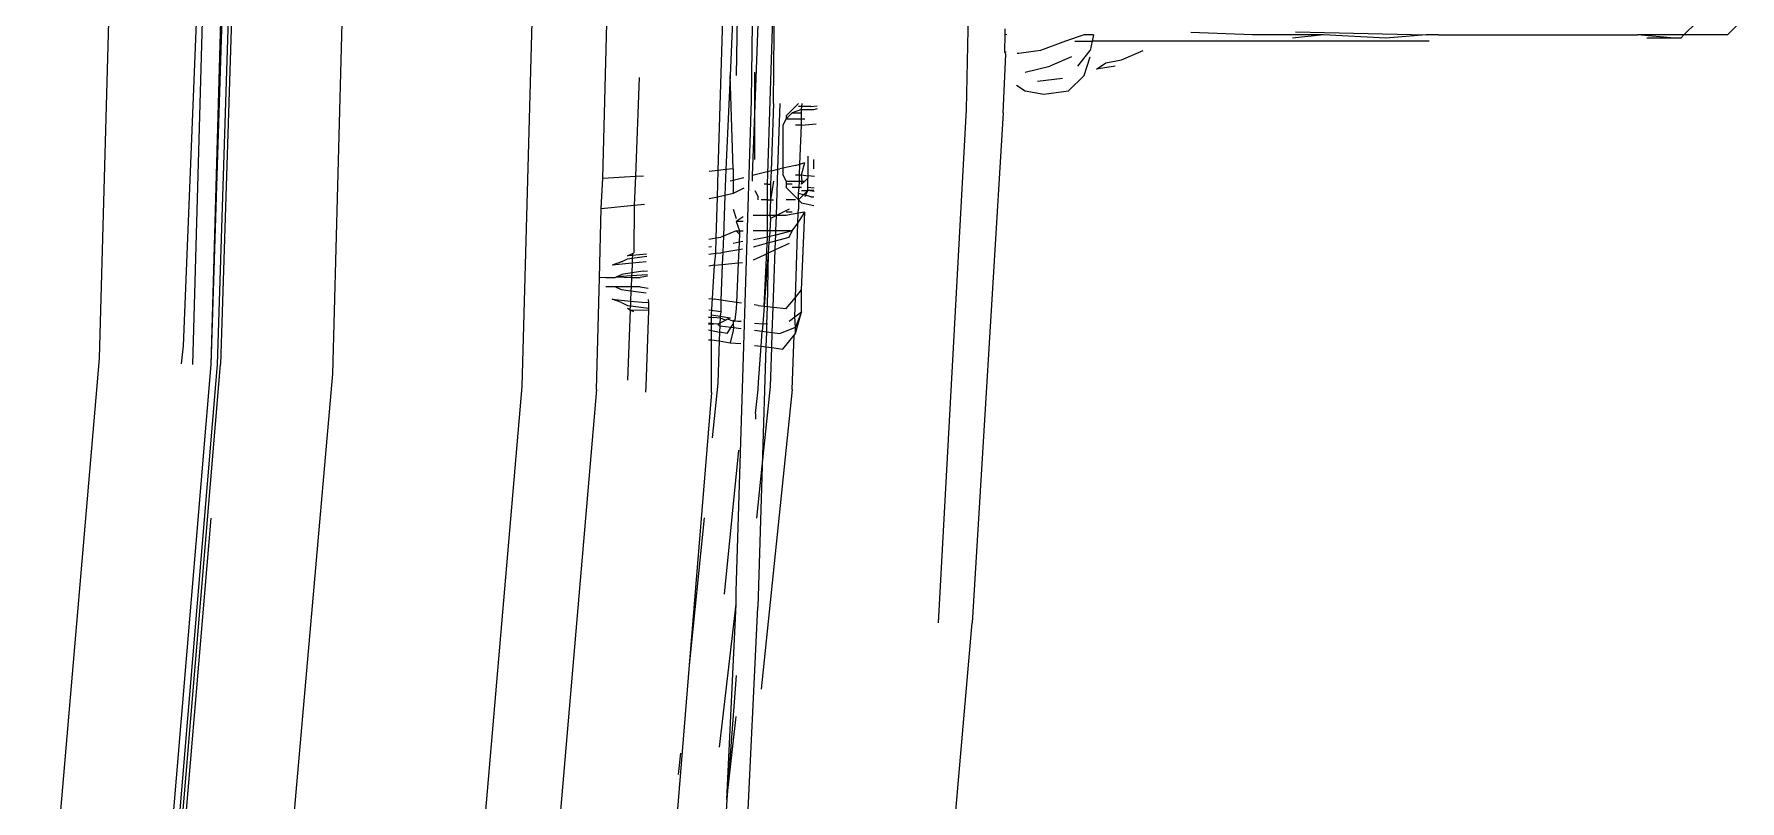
# Model space of a CAD drawing. Header units: millimetres. Extents: x -41292 to 298682, y -22072 to 33155.
# Drawn here: x 26304.8 to 26359.7, y -2955.7 to -2931 of the extents above; entities that cross this region are included whole.
import ezdxf

# ---------------------------------------------------------------- set-up
doc = ezdxf.new("R2010")
doc.units = ezdxf.units.MM

# ---------------------------------------------------------------- blocks, each defined once
blk = doc.blocks.new('rmfnasesx')
for p, q in [((53770.128, 12570.994), (53770.828, 12596.194)), ((53773.828, 12596.194), (53772.828, 12571.394)), ((53773.828, 12596.194), (53773.128, 12570.794)), ((53773.728, 12570.794), (53774.528, 12596.194)), ((53773.728, 12570.794), (53774.428, 12596.194)), ((53773.928, 12570.794), (53774.728, 12596.194)), ((53774.828, 12596.194), (53774.028, 12570.794)), ((53778.328, 12596.194), (53777.628, 12570.494)), ((53784.428, 12596.194), (53783.728, 12570.094)), ((53786.328, 12576.794), (53786.828, 12596.194)), ((53790.045, 12577.04), (53790.628, 12596.194)), ((53798.421, 12596.194), (53798.021, 12578.994)), ((53791.121, 12579.294), (53791.25, 12590.271)), ((53791.228, 12578.86), (53791.628, 12589.794)), ((53790.728, 12587.194), (53790.428, 12580.094)), ((53790.728, 12587.194), (53790.628, 12580.094)), ((53791.628, 12576.594), (53791.884, 12584.563)), ((53791.821, 12579.194), (53791.884, 12584.563)), ((53799.279, 12581.411), (53799.283, 12581.594)), ((53807.228, 12581.394), (53805.256, 12581.479)), ((53808.628, 12581.494), (53812.828, 12581.394)), ((53821.128, 12581.394), (53821.528, 12581.794)), ((53822.928, 12581.794), (53822.528, 12581.394)), ((53799.266, 12580.851), (53799.279, 12581.411)), ((53799.337, 12581.404), (53799.279, 12581.411)), ((53800.421, 12580.894), (53799.721, 12580.794)), ((53801.221, 12581.194), (53800.421, 12580.894)), ((53801.821, 12581.394), (53801.221, 12581.194)), ((53801.528, 12581.194), (53802.081, 12581.194)), ((53801.621, 12580.394), (53802.021, 12580.894)), ((53802.121, 12581.394), (53801.821, 12581.394)), ((53802.081, 12581.194), (53802.021, 12580.894)), ((53802.121, 12581.394), (53802.081, 12581.194)), ((53812.928, 12581.194), (53802.081, 12581.194)), ((53803.021, 12580.594), (53803.721, 12580.894)), ((53809.528, 12581.394), (53807.228, 12581.394)), ((53809.528, 12581.394), (53808.528, 12581.294)), ((53811.528, 12581.294), (53809.528, 12581.394)), ((53812.828, 12581.394), (53811.528, 12581.294)), ((53813.228, 12581.394), (53812.828, 12581.394)), ((53813.228, 12581.394), (53819.628, 12581.394)), ((53820.828, 12581.294), (53819.628, 12581.394)), ((53821.128, 12581.394), (53819.628, 12581.394)), ((53820.828, 12581.294), (53819.928, 12581.294)), ((53821.028, 12581.294), (53820.828, 12581.294)), ((53821.028, 12581.294), (53821.128, 12581.394)), ((53822.528, 12581.394), (53821.128, 12581.394)), ((53799.221, 12578.894), (53799.307, 12580.764)), ((53799.311, 12580.845), (53799.266, 12580.851)), ((53799.307, 12580.764), (53799.266, 12580.851)), ((53799.721, 12580.794), (53799.665, 12580.801)), ((53799.921, 12580.194), (53800.721, 12580.394)), ((53801.421, 12580.694), (53800.721, 12580.394)), ((53801.821, 12580.094), (53802.021, 12580.694)), ((53802.221, 12580.294), (53802.521, 12580.494)), ((53802.821, 12580.394), (53802.221, 12580.294)), ((53802.521, 12580.494), (53803.021, 12580.594)), ((53787.504, 12580.032), (53787.381, 12576.852)), ((53790.428, 12580.094), (53790.292, 12577.067)), ((53790.528, 12577.094), (53790.428, 12580.094)), ((53791.228, 12578.86), (53791.228, 12580.194)), ((53801.121, 12579.994), (53800.321, 12579.894)), ((53801.321, 12579.594), (53801.821, 12580.094)), ((53790.628, 12563.497), (53791.121, 12579.294)), ((53799.641, 12579.78), (53799.921, 12579.594)), ((53799.921, 12579.594), (53800.521, 12579.494)), ((53800.521, 12579.494), (53801.321, 12579.594)), ((53791.15, 12576.874), (53791.228, 12578.86)), ((53791.228, 12577.394), (53791.228, 12578.86)), ((53791.821, 12579.194), (53791.754, 12577.025)), ((53791.969, 12577.079), (53792.041, 12579.194)), ((53792.228, 12578.694), (53792.128, 12578.494)), ((53792.628, 12579.194), (53792.228, 12578.794)), ((53792.228, 12578.694), (53792.428, 12578.894)), ((53792.228, 12578.794), (53792.228, 12578.694)), ((53792.228, 12578.694), (53792.726, 12578.694)), ((53792.728, 12578.994), (53792.428, 12578.894)), ((53792.428, 12578.894), (53792.728, 12578.894)), ((53792.74, 12579.094), (53792.628, 12579.094)), ((53792.726, 12578.694), (53792.728, 12578.894)), ((53792.726, 12578.694), (53792.828, 12578.694)), ((53792.728, 12578.494), (53792.726, 12578.694)), ((53792.728, 12578.994), (53792.74, 12579.094)), ((53792.728, 12578.894), (53792.728, 12578.994)), ((53792.728, 12578.994), (53793.128, 12578.994)), ((53792.74, 12579.094), (53792.744, 12579.194)), ((53793.028, 12579.094), (53792.74, 12579.094)), ((53793.028, 12579.094), (53793.229, 12579.116)), ((53793.128, 12578.994), (53793.237, 12579.033)), ((53798.021, 12578.994), (53797.121, 12562.494)), ((53799.221, 12578.894), (53798.221, 12562.494)), ((53792.128, 12578.494), (53792.128, 12577.114)), ((53792.728, 12578.494), (53792.528, 12578.494)), ((53792.677, 12577.243), (53792.728, 12578.494)), ((53792.728, 12578.494), (53793.2, 12578.538)), ((53790.292, 12577.067), (53790.045, 12577.04)), ((53790.292, 12577.067), (53790.26, 12576.234)), ((53790.528, 12577.094), (53790.292, 12577.067)), ((53790.528, 12577.094), (53790.528, 12576.719)), ((53791.754, 12577.025), (53791.969, 12577.079)), ((53791.917, 12575.588), (53791.969, 12577.079)), ((53791.969, 12577.079), (53792.028, 12577.094)), ((53792.128, 12577.114), (53792.028, 12577.094)), ((53792.528, 12577.194), (53792.128, 12577.114)), ((53792.128, 12577.114), (53792.128, 12576.894)), ((53792.528, 12577.194), (53792.677, 12577.243)), ((53792.665, 12576.894), (53792.677, 12577.243)), ((53792.677, 12577.243), (53792.828, 12577.294)), ((53792.728, 12576.894), (53792.828, 12577.294)), ((53792.928, 12577.494), (53792.928, 12576.869)), ((53793.128, 12577.094), (53793.128, 12577.394)), ((53786.283, 12575.81), (53786.328, 12576.794)), ((53786.328, 12576.794), (53787.381, 12576.852)), ((53787.381, 12576.852), (53787.345, 12575.922)), ((53787.381, 12576.852), (53787.636, 12576.866)), ((53790.045, 12577.04), (53789.755, 12577.008)), ((53790.019, 12576.181), (53790.045, 12577.04)), ((53790.528, 12576.719), (53790.428, 12576.694)), ((53790.874, 12576.805), (53790.528, 12576.719)), ((53790.528, 12576.719), (53790.528, 12576.294)), ((53791.754, 12577.025), (53791.15, 12576.874)), ((53791.152, 12576.689), (53791.15, 12576.874)), ((53791.628, 12576.594), (53791.528, 12576.594)), ((53791.628, 12576.594), (53791.728, 12576.594)), ((53791.628, 12576.094), (53791.628, 12576.594)), ((53791.828, 12576.694), (53791.725, 12576.094)), ((53791.728, 12576.594), (53791.725, 12576.094)), ((53791.754, 12577.025), (53791.728, 12576.594)), ((53792.128, 12576.894), (53792.228, 12576.694)), ((53792.228, 12576.694), (53792.228, 12576.594)), ((53792.228, 12576.694), (53792.658, 12576.694)), ((53792.428, 12576.594), (53792.228, 12576.594)), ((53792.228, 12576.594), (53792.228, 12576.494)), ((53792.228, 12576.494), (53792.628, 12576.094)), ((53792.651, 12576.494), (53792.428, 12576.494)), ((53792.528, 12576.894), (53792.665, 12576.894)), ((53792.628, 12576.294), (53792.651, 12576.494)), ((53792.651, 12576.494), (53792.658, 12576.694)), ((53792.728, 12576.494), (53792.651, 12576.494)), ((53792.658, 12576.694), (53792.665, 12576.894)), ((53792.658, 12576.694), (53792.742, 12576.694)), ((53792.665, 12576.894), (53792.728, 12576.894)), ((53792.742, 12576.694), (53792.728, 12576.894)), ((53792.728, 12576.894), (53792.928, 12576.869)), ((53792.828, 12576.694), (53792.728, 12576.594)), ((53792.728, 12576.594), (53792.742, 12576.694)), ((53792.742, 12576.694), (53792.828, 12576.694)), ((53792.928, 12576.794), (53792.828, 12576.694)), ((53792.928, 12576.869), (53792.928, 12576.794)), ((53793.148, 12576.841), (53792.928, 12576.869)), ((53792.928, 12576.494), (53792.928, 12576.794)), ((53793.137, 12576.47), (53792.928, 12576.494)), ((53792.928, 12576.394), (53792.928, 12576.494)), ((53787.345, 12575.922), (53787.674, 12575.956)), ((53790.019, 12576.181), (53789.751, 12576.121)), ((53789.979, 12574.87), (53790.019, 12576.181)), ((53790.26, 12576.234), (53790.019, 12576.181)), ((53790.26, 12576.234), (53790.21, 12574.926)), ((53790.528, 12576.294), (53790.26, 12576.234)), ((53790.868, 12576.464), (53790.528, 12576.294)), ((53791.228, 12576.394), (53791.328, 12576.194)), ((53791.328, 12576.094), (53791.328, 12576.194)), ((53791.628, 12576.094), (53791.428, 12576.094)), ((53791.628, 12576.094), (53791.725, 12576.094)), ((53791.628, 12575.094), (53791.628, 12576.094)), ((53791.725, 12576.094), (53791.709, 12575.594)), ((53791.725, 12576.094), (53791.828, 12576.094)), ((53792.528, 12576.094), (53792.228, 12576.094)), ((53792.788, 12576.254), (53792.628, 12576.294)), ((53792.628, 12576.094), (53792.628, 12576.294)), ((53792.628, 12576.094), (53792.788, 12576.254)), ((53792.628, 12576.094), (53792.628, 12575.794)), ((53792.628, 12576.094), (53792.728, 12575.994)), ((53792.728, 12576.394), (53792.928, 12576.394)), ((53792.728, 12575.994), (53793.12, 12575.915)), ((53792.788, 12576.254), (53792.928, 12576.394)), ((53792.85, 12576.238), (53792.788, 12576.254)), ((53792.85, 12576.238), (53792.828, 12576.194)), ((53792.928, 12576.394), (53792.85, 12576.238)), ((53793.028, 12576.194), (53792.85, 12576.238)), ((53793.128, 12576.394), (53792.928, 12576.394)), ((53793.134, 12576.361), (53792.928, 12576.394)), ((53793.028, 12576.194), (53793.128, 12576.186)), ((53786.223, 12573.581), (53786.283, 12575.81)), ((53786.283, 12575.81), (53787.345, 12575.922)), ((53787.345, 12575.922), (53787.328, 12574.394)), ((53790.528, 12575.794), (53790.628, 12575.494)), ((53790.851, 12575.543), (53790.628, 12575.394)), ((53791.709, 12575.594), (53791.166, 12575.594)), ((53791.728, 12575.494), (53791.706, 12575.094)), ((53791.709, 12575.594), (53791.728, 12575.494)), ((53791.828, 12575.594), (53791.709, 12575.594)), ((53791.917, 12575.588), (53791.728, 12575.494)), ((53791.917, 12575.588), (53791.828, 12575.594)), ((53791.9, 12575.094), (53791.917, 12575.588)), ((53792.328, 12575.794), (53791.917, 12575.588)), ((53792.228, 12575.594), (53791.917, 12575.588)), ((53792.428, 12575.694), (53792.228, 12575.694)), ((53792.622, 12575.659), (53792.228, 12575.594)), ((53792.612, 12575.348), (53792.828, 12575.694)), ((53792.612, 12575.348), (53792.622, 12575.659)), ((53792.622, 12575.659), (53792.628, 12575.794)), ((53792.828, 12575.694), (53792.622, 12575.659)), ((53792.728, 12573.194), (53792.828, 12575.694)), ((53789.746, 12574.833), (53789.979, 12574.87)), ((53789.964, 12574.373), (53789.979, 12574.87)), ((53789.979, 12574.87), (53790.128, 12574.894)), ((53790.21, 12574.926), (53790.128, 12574.894)), ((53790.21, 12574.926), (53790.19, 12574.405)), ((53790.628, 12575.094), (53790.21, 12574.926)), ((53790.628, 12575.394), (53790.728, 12575.094)), ((53790.848, 12575.394), (53790.628, 12575.394)), ((53790.628, 12575.094), (53790.728, 12575.094)), ((53790.728, 12574.994), (53790.628, 12575.094)), ((53790.728, 12574.994), (53790.717, 12574.728)), ((53790.728, 12575.094), (53790.843, 12575.094)), ((53790.728, 12575.094), (53790.728, 12574.994)), ((53791.628, 12575.094), (53791.172, 12575.094)), ((53791.628, 12574.894), (53791.176, 12574.811)), ((53791.522, 12572.672), (53791.628, 12574.894)), ((53791.706, 12575.094), (53791.628, 12575.094)), ((53791.628, 12574.894), (53791.628, 12575.094)), ((53791.692, 12574.91), (53791.628, 12574.894)), ((53791.692, 12574.91), (53791.677, 12574.716)), ((53791.706, 12575.094), (53791.692, 12574.91)), ((53791.895, 12574.961), (53791.692, 12574.91)), ((53791.9, 12575.094), (53791.706, 12575.094)), ((53791.889, 12574.774), (53791.895, 12574.961)), ((53791.889, 12574.774), (53792.328, 12574.894)), ((53792.428, 12575.094), (53791.895, 12574.961)), ((53791.895, 12574.961), (53791.9, 12575.094)), ((53792.428, 12575.094), (53791.9, 12575.094)), ((53792.328, 12574.894), (53792.428, 12575.094)), ((53792.428, 12575.094), (53792.612, 12575.348)), ((53792.529, 12572.956), (53792.612, 12575.348)), ((53787.128, 12574.294), (53787.285, 12574.372)), ((53787.283, 12574.308), (53787.128, 12574.294)), ((53787.283, 12574.308), (53787.279, 12574.215)), ((53787.285, 12574.372), (53787.283, 12574.308)), ((53787.741, 12574.349), (53787.283, 12574.308)), ((53787.285, 12574.372), (53787.328, 12574.394)), ((53789.745, 12574.581), (53789.828, 12574.594)), ((53789.745, 12574.346), (53789.964, 12574.373)), ((53789.928, 12573.994), (53789.964, 12574.373)), ((53789.964, 12574.373), (53790.128, 12574.394)), ((53790.128, 12574.394), (53790.19, 12574.405)), ((53790.19, 12574.405), (53790.175, 12574.016)), ((53790.19, 12574.405), (53790.707, 12574.499)), ((53790.717, 12574.728), (53790.528, 12574.694)), ((53790.707, 12574.499), (53790.689, 12574.063)), ((53790.717, 12574.728), (53790.707, 12574.499)), ((53790.707, 12574.499), (53790.832, 12574.522)), ((53790.836, 12574.75), (53790.717, 12574.728)), ((53791.178, 12574.585), (53791.228, 12574.594)), ((53791.183, 12574.166), (53791.652, 12574.382)), ((53791.228, 12574.594), (53791.677, 12574.716)), ((53791.652, 12574.382), (53791.522, 12572.672)), ((53791.652, 12574.382), (53791.619, 12572.661)), ((53791.677, 12574.716), (53791.652, 12574.382)), ((53791.879, 12574.487), (53791.652, 12574.382)), ((53791.677, 12574.716), (53791.889, 12574.774)), ((53791.815, 12572.639), (53791.879, 12574.487)), ((53791.879, 12574.487), (53791.889, 12574.774)), ((53792.328, 12574.694), (53791.879, 12574.487)), ((53786.928, 12574.094), (53786.628, 12573.994)), ((53787.273, 12574.052), (53786.628, 12573.994)), ((53786.928, 12574.094), (53787.128, 12574.194)), ((53787.128, 12574.194), (53787.279, 12574.215)), ((53787.273, 12574.052), (53787.261, 12573.741)), ((53787.628, 12573.794), (53787.261, 12573.741)), ((53787.279, 12574.215), (53787.273, 12574.052)), ((53787.728, 12574.094), (53787.273, 12574.052)), ((53787.279, 12574.215), (53787.744, 12574.282)), ((53787.628, 12573.794), (53787.764, 12573.814)), ((53789.928, 12573.994), (53789.743, 12573.963)), ((53789.828, 12572.394), (53789.928, 12573.994)), ((53789.928, 12573.994), (53790.175, 12574.016)), ((53790.175, 12574.016), (53790.13, 12572.865)), ((53790.175, 12574.016), (53790.689, 12574.063)), ((53790.689, 12574.063), (53790.636, 12572.792)), ((53790.689, 12574.063), (53790.824, 12574.075)), ((53786.128, 12569.994), (53786.223, 12573.581)), ((53786.428, 12573.594), (53786.223, 12573.581)), ((53786.428, 12573.594), (53786.728, 12573.594)), ((53786.728, 12573.294), (53786.428, 12573.294)), ((53786.728, 12573.594), (53786.77, 12573.615)), ((53786.928, 12573.194), (53786.728, 12573.294)), ((53787.243, 12573.294), (53786.728, 12573.294)), ((53786.77, 12573.615), (53786.928, 12573.694)), ((53787.257, 12573.646), (53786.77, 12573.615)), ((53786.77, 12573.615), (53787.255, 12573.594)), ((53787.261, 12573.741), (53786.928, 12573.694)), ((53787.243, 12573.294), (53787.238, 12573.155)), ((53787.255, 12573.594), (53787.243, 12573.294)), ((53787.528, 12573.294), (53787.243, 12573.294)), ((53787.257, 12573.646), (53787.255, 12573.594)), ((53787.255, 12573.594), (53787.528, 12573.594)), ((53787.261, 12573.741), (53787.257, 12573.646)), ((53787.769, 12573.678), (53787.257, 12573.646)), ((53787.771, 12573.634), (53787.528, 12573.594)), ((53787.528, 12573.294), (53787.787, 12573.25)), ((53786.928, 12572.794), (53786.628, 12572.894)), ((53786.628, 12572.894), (53787.226, 12572.839)), ((53787.238, 12573.155), (53786.928, 12573.194)), ((53786.928, 12572.794), (53787.128, 12572.694)), ((53787.128, 12572.694), (53787.22, 12572.682)), ((53787.215, 12572.55), (53787.22, 12572.682)), ((53787.226, 12572.839), (53787.22, 12572.682)), ((53787.22, 12572.682), (53787.814, 12572.608)), ((53787.238, 12573.155), (53787.226, 12572.839)), ((53787.226, 12572.839), (53787.728, 12572.794)), ((53787.728, 12573.094), (53787.238, 12573.155)), ((53787.807, 12572.784), (53787.728, 12572.794)), ((53787.807, 12572.784), (53787.803, 12572.885)), ((53787.814, 12572.608), (53787.807, 12572.784)), ((53789.739, 12572.925), (53789.928, 12572.894)), ((53790.13, 12572.865), (53789.928, 12572.894)), ((53790.13, 12572.865), (53790.128, 12572.494)), ((53790.636, 12572.792), (53790.13, 12572.865)), ((53790.636, 12572.792), (53790.628, 12572.594)), ((53790.8, 12572.769), (53790.636, 12572.792)), ((53791.328, 12572.694), (53791.201, 12572.712)), ((53791.328, 12572.694), (53791.522, 12572.672)), ((53791.522, 12572.672), (53791.479, 12572.107)), ((53791.522, 12572.672), (53791.619, 12572.661)), ((53791.619, 12572.661), (53791.601, 12572.096)), ((53791.619, 12572.661), (53791.815, 12572.639)), ((53792.228, 12572.594), (53792.529, 12572.956)), ((53792.508, 12572.329), (53792.529, 12572.956)), ((53792.529, 12572.956), (53792.728, 12573.194)), ((53792.728, 12572.494), (53792.728, 12573.194)), ((53787.215, 12572.55), (53787.128, 12572.594)), ((53787.215, 12572.55), (53787.128, 12570.294)), ((53787.817, 12572.531), (53787.215, 12572.55)), ((53787.328, 12572.494), (53787.215, 12572.55)), ((53787.728, 12570.094), (53787.817, 12572.531)), ((53787.817, 12572.531), (53787.814, 12572.608)), ((53789.895, 12572.109), (53789.736, 12572.128)), ((53789.736, 12572.093), (53789.895, 12572.109)), ((53789.737, 12572.33), (53789.901, 12572.309)), ((53789.901, 12572.309), (53789.737, 12572.297)), ((53790.128, 12572.494), (53789.738, 12572.542)), ((53789.828, 12571.594), (53789.828, 12572.394)), ((53789.828, 12572.394), (53790.11, 12572.347)), ((53790.028, 12572.094), (53789.895, 12572.109)), ((53790.108, 12572.284), (53789.901, 12572.309)), ((53790.102, 12572.131), (53790.028, 12572.094)), ((53790.102, 12572.131), (53790.099, 12572.045)), ((53790.108, 12572.284), (53790.102, 12572.131)), ((53790.29, 12572.225), (53790.102, 12572.131)), ((53790.11, 12572.347), (53790.108, 12572.284)), ((53790.29, 12572.225), (53790.108, 12572.284)), ((53790.128, 12572.494), (53790.11, 12572.347)), ((53790.11, 12572.347), (53790.428, 12572.294)), ((53790.348, 12572.254), (53790.29, 12572.225)), ((53790.428, 12572.294), (53790.348, 12572.254)), ((53790.528, 12572.194), (53790.348, 12572.254)), ((53790.575, 12572.225), (53790.528, 12572.194)), ((53790.57, 12572.19), (53790.528, 12572.194)), ((53790.528, 12572.194), (53790.528, 12572.094)), ((53790.57, 12572.19), (53790.789, 12572.198)), ((53790.789, 12572.17), (53790.57, 12572.19)), ((53790.628, 12572.594), (53790.575, 12572.225)), ((53791.208, 12572.132), (53791.479, 12572.107)), ((53791.479, 12572.107), (53791.461, 12571.868)), ((53791.601, 12572.096), (53791.479, 12572.107)), ((53791.787, 12571.825), (53791.815, 12572.639)), ((53791.815, 12572.639), (53792.228, 12572.594)), ((53792.328, 12572.194), (53792.508, 12572.329)), ((53792.508, 12572.329), (53792.728, 12572.494)), ((53792.528, 12571.994), (53792.508, 12572.329)), ((53792.528, 12571.794), (53792.728, 12572.494)), ((53792.728, 12572.494), (53792.528, 12571.994)), ((53789.734, 12571.594), (53789.828, 12571.594)), ((53789.735, 12571.912), (53790.091, 12571.841)), ((53789.828, 12569.894), (53789.828, 12571.594)), ((53789.828, 12571.594), (53790.08, 12571.561)), ((53790.028, 12572.094), (53790.099, 12572.045)), ((53790.08, 12571.561), (53790.028, 12570.194)), ((53790.091, 12571.841), (53790.08, 12571.561)), ((53790.08, 12571.561), (53790.428, 12571.494)), ((53790.099, 12572.045), (53790.091, 12571.841)), ((53790.328, 12571.794), (53790.091, 12571.841)), ((53790.099, 12572.045), (53790.464, 12571.998)), ((53790.328, 12571.794), (53790.464, 12571.998)), ((53790.528, 12571.894), (53790.428, 12571.494)), ((53790.464, 12571.998), (53790.528, 12572.094)), ((53790.464, 12571.998), (53790.541, 12571.988)), ((53790.528, 12572.094), (53790.541, 12571.988)), ((53790.541, 12571.988), (53790.528, 12571.894)), ((53790.541, 12571.988), (53790.785, 12571.956)), ((53791.211, 12571.9), (53791.461, 12571.868)), ((53791.424, 12571.385), (53791.461, 12571.868)), ((53791.461, 12571.868), (53791.594, 12571.85)), ((53791.594, 12571.85), (53791.579, 12571.365)), ((53791.601, 12572.096), (53791.594, 12571.85)), ((53791.594, 12571.85), (53791.787, 12571.825)), ((53791.628, 12572.094), (53791.601, 12572.096)), ((53791.771, 12571.34), (53791.787, 12571.825)), ((53791.787, 12571.825), (53792.028, 12571.794)), ((53792.028, 12571.794), (53792.528, 12571.994)), ((53792.128, 12571.294), (53792.488, 12571.744)), ((53792.428, 12569.994), (53792.488, 12571.744)), ((53792.488, 12571.744), (53792.528, 12571.794)), ((53792.528, 12571.794), (53792.528, 12571.994)), ((53772.828, 12571.394), (53772.765, 12570.822)), ((53790.428, 12571.494), (53790.776, 12571.47)), ((53791.217, 12571.412), (53791.424, 12571.385)), ((53791.337, 12570.228), (53791.424, 12571.385)), ((53791.424, 12571.385), (53791.579, 12571.365)), ((53791.579, 12571.365), (53791.461, 12567.532)), ((53791.579, 12571.365), (53791.771, 12571.34)), ((53791.728, 12570.094), (53791.771, 12571.34)), ((53791.771, 12571.34), (53792.128, 12571.294)), ((53768.028, 12546.294), (53770.128, 12570.994)), ((53771.628, 12545.794), (53773.728, 12570.794)), ((53771.828, 12545.794), (53773.928, 12570.794)), ((53771.928, 12545.794), (53774.028, 12570.794)), ((53777.628, 12570.494), (53775.428, 12545.294)), ((53783.728, 12570.094), (53781.528, 12544.494)), ((53786.128, 12569.994), (53783.928, 12544.294)), ((53787.712, 12569.906), (53787.728, 12570.094)), ((53790.028, 12570.194), (53789.851, 12568.437)), ((53791.244, 12569.219), (53791.328, 12569.994)), ((53791.328, 12569.994), (53791.337, 12570.228)), ((53792.428, 12569.994), (53791.427, 12560.356)), ((53791.461, 12567.532), (53791.728, 12570.094)), ((53789.828, 12569.894), (53789.115, 12561.134)), ((53791.244, 12569.219), (53791.246, 12569.04)), ((53790.247, 12563.41), (53790.712, 12568.048)), ((53791.285, 12565.852), (53791.461, 12567.532)), ((53791.461, 12567.532), (53791.321, 12562.994)), ((53773.713, 12565.857), (53772.028, 12545.794)), ((53789.592, 12565.867), (53789.115, 12561.134)), ((53790.621, 12563.094), (53790.628, 12563.497)), ((53790.089, 12558.488), (53790.621, 12563.094)), ((53790.321, 12556.808), (53790.621, 12563.094)), ((53790.621, 12548.194), (53791.321, 12562.994)), ((53796.921, 12547.694), (53798.221, 12562.494)), ((53789.115, 12561.134), (53787.728, 12544.094)), ((53790.621, 12560.799), (53790.321, 12556.808)), ((53790.321, 12556.808), (53790.621, 12559.474)), ((53788.828, 12558.294), (53788.759, 12557.609)), ((53790.321, 12556.808), (53790.303, 12556.43))]:
    blk.add_line(p, q)

msp = doc.modelspace()

# ---------------------------------------------------------------- block references
msp.add_blockref('rmfnasesx', (-27463.272, -15512.431))

doc.saveas('drawing.dxf')
